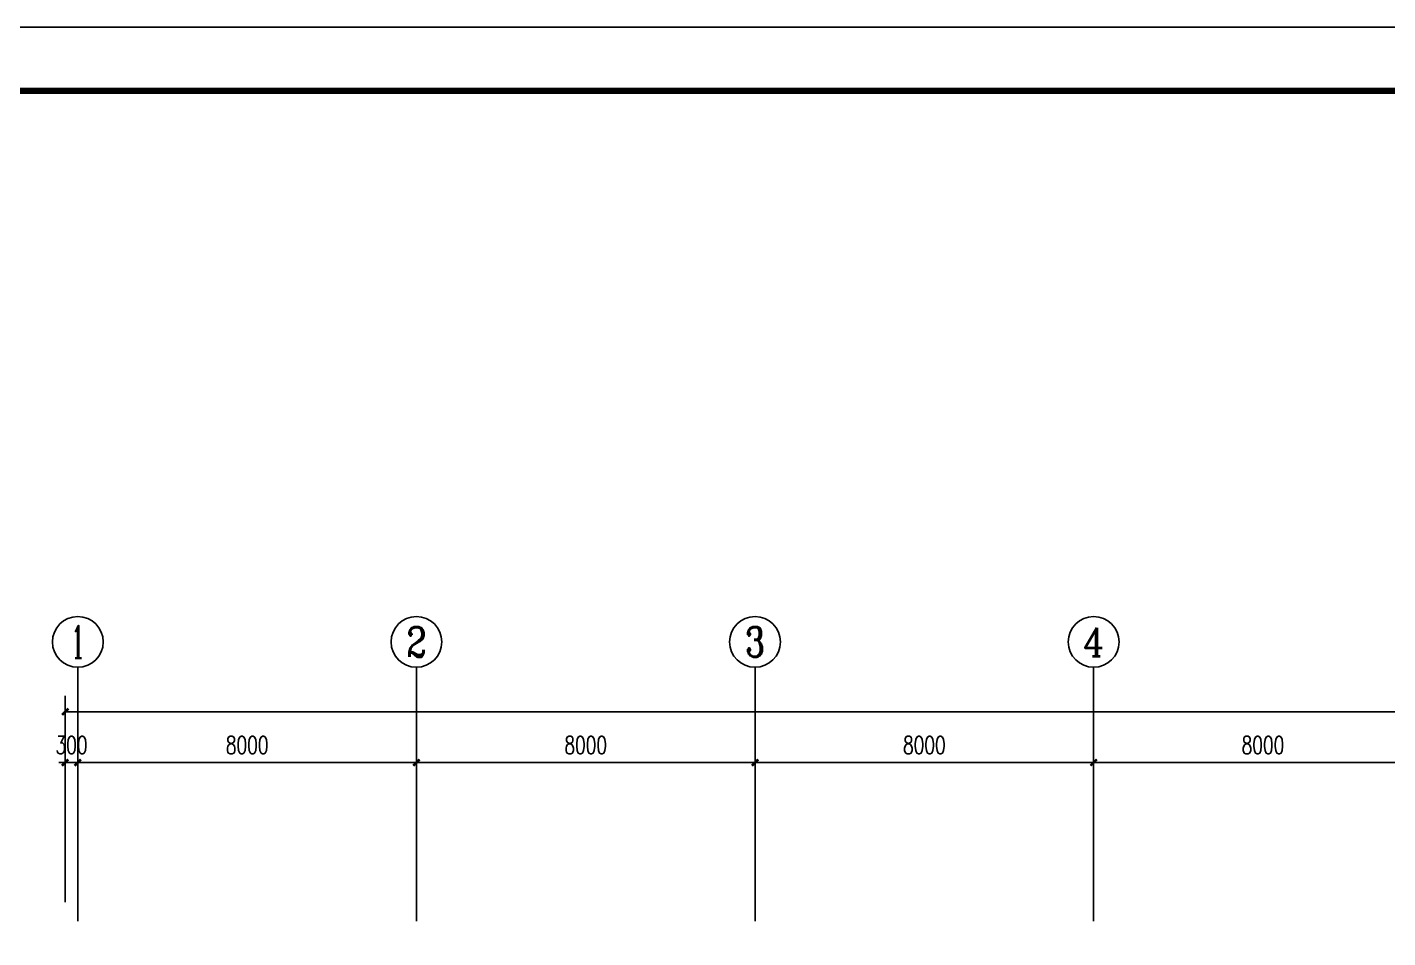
# Model space of a CAD drawing. Extents: x 1725663 to 4653551, y -550461 to 248782.
# Drawn here: x 2285247 to 2317393, y -166462 to -144945 of the extents above; entities that cross this region are included whole.
import ezdxf
from ezdxf.enums import TextEntityAlignment as Align

# ---------------------------------------------------------------- set-up
doc = ezdxf.new("R2010")
doc.units = 0
doc.header["$LTSCALE"] = 1000
for name, color, linetype in [('0-底图', 7, 'Continuous'), ('AXIS', 3, 'Continuous'), ('AXIS_TEXT', 7, 'Continuous'), ('BTTK', 7, 'Continuous'), ('PUB_TITLE', 4, 'Continuous')]:
    doc.layers.add(name, color=color, linetype=linetype)
doc.styles.add('_TCH_AXIS', font='COMPLEX', dxfattribs={"bigfont": 'GBCBIG'})
doc.styles.add('A_DIM_T3', font='SIMPLEX', dxfattribs={"width": 0.7, "bigfont": 'HZ'})
doc.styles.add('COMPLEX', font='COMPLEX')
doc.styles.add('HZ(TK)', font='geniso.shx', dxfattribs={"width": 0.9, "bigfont": 'hztxt.shx'})
doc.dimstyles.new('_TCH_ARCH&&150', dxfattribs={"dimtxt": 420, "dimasz": 150, "dimexe": 375, "dimexo": 450, "dimgap": 202.5, "dimtad": 1, "dimdec": 0, "dimzin": 0, "dimdsep": 46, "dimtxsty": 'A_DIM_T3', "dimblk": 'ARCHTICK', "dimcen": 0.09, "dimclrt": 7, "dimazin": 2, "dimtfac": 1, "dimtdec": 0, "dimtix": 1, "dimtmove": 2, "dimatfit": 3, "dimfxl": 150, "dimtolj": 1, "dimtzin": 0, "dimarcsym": 0})

# ---------------------------------------------------------------- blocks, each defined once
blk = doc.blocks.new('vhtemplate_2020年新竖式图框_A0')
at = {"layer": 'PUB_TITLE', "color": 7}
blk.add_lwpolyline([(0, 0), (1189, 0), (1189, 841), (0, 841)], close=True, dxfattribs=at)
at = {"layer": 'PUB_TITLE', "const_width": 1}
blk.add_lwpolyline([(25, 10), (1179, 10), (1179, 831), (25, 831)], close=True, dxfattribs=at)
at = {"layer": 'BTTK', "color": 4, "style": 'HZ(TK)', "width": 0.9}
for tag, p in [('合作单位', (1144, 743.5)), ('建设单位', (1144, 209.5)), ('工程名称', (1144, 176.5)), ('子项名称', (1154, 160)), ('图纸名称', (1144, 141))]:
    blk.add_attdef(tag, text='', height=3.5, dxfattribs=at).set_placement(p, align=Align.MIDDLE_CENTER)
for tag, p in [('注册证书号', (1156.5, 309.01)), ('注册印章号', (1156.5, 301.01)), ('设计号', (1154, 193)), ('图别', (1137.75, 34)), ('图号', (1170.25, 34)), ('版本号', (1137.75, 26)), ('日期', (1170.25, 26))]:
    blk.add_attdef(tag, text='', height=3.5, dxfattribs=at).set_placement(p, align=Align.MIDDLE)
blk = doc.blocks.new('_ArchTick')
at = {"color": 0, "linetype": 'ByBlock', "const_width": 0.4}
blk.add_lwpolyline([(-0.5, -0.5), (0.5, 0.5)], dxfattribs=at)
blk = doc.blocks.new('*D890')
at = {"layer": 'AXIS', "color": 0, "lineweight": -2, "transparency": 16777216}
for p, q in [((1497007, -84488), (1497007, -79613)), ((1604207, -84488), (1604207, -79613)), ((1497007, -79988), (1604207, -79988))]:
    blk.add_line(p, q, dxfattribs=at)
at = {"layer": 'Defpoints', "color": 0, "transparency": 16777216}
for p in [(1604207, -79988), (1497007, -84938), (1604207, -84938)]:
    blk.add_point(p, dxfattribs=at)
at = {"layer": 'AXIS', "color": 0, "lineweight": -2, "transparency": 16777216, "xscale": 150, "yscale": 150, "zscale": 150, "rotation": 180}
blk.add_blockref('_ArchTick', (1497007, -79988), dxfattribs=at)
at = {"layer": 'AXIS', "color": 0, "lineweight": -2, "transparency": 16777216, "xscale": 150, "yscale": 150, "zscale": 150}
blk.add_blockref('_ArchTick', (1604207, -79988), dxfattribs=at)
at = {"layer": 'AXIS', "color": 7, "transparency": 16777216, "insert": (1550607, -79575), "char_height": 420, "attachment_point": 5, "style": 'A_DIM_T3'}
blk.add_mtext('\\A1;107200', dxfattribs=at)
blk = doc.blocks.new('*D891')
at = {"layer": 'AXIS', "color": 0, "lineweight": -2, "transparency": 16777216}
for p, q in [((1497007, -84488), (1497007, -80813)), ((1497307, -84488), (1497307, -80813)), ((1497007, -81188), (1496857, -81188)), ((1497007, -81188), (1497307, -81188)), ((1497307, -81188), (1497457, -81188))]:
    blk.add_line(p, q, dxfattribs=at)
at = {"layer": 'Defpoints', "color": 0, "transparency": 16777216}
for p in [(1497307, -81188), (1497007, -84938), (1497307, -84938)]:
    blk.add_point(p, dxfattribs=at)
at = {"layer": 'AXIS', "color": 0, "lineweight": -2, "transparency": 16777216, "xscale": 150, "yscale": 150, "zscale": 150}
blk.add_blockref('_ArchTick', (1497007, -81188), dxfattribs=at)
at = {"layer": 'AXIS', "color": 0, "lineweight": -2, "transparency": 16777216, "xscale": 150, "yscale": 150, "zscale": 150, "rotation": 180}
blk.add_blockref('_ArchTick', (1497307, -81188), dxfattribs=at)
at = {"layer": 'AXIS', "color": 7, "transparency": 16777216, "insert": (1497157, -80775), "char_height": 420, "attachment_point": 5, "style": 'A_DIM_T3'}
blk.add_mtext('\\A1;300', dxfattribs=at)
blk = doc.blocks.new('*D892')
at = {"layer": 'AXIS', "color": 0, "lineweight": -2, "transparency": 16777216}
for p, q in [((1497307, -84488), (1497307, -80813)), ((1505307, -84488), (1505307, -80813)), ((1497307, -81188), (1505307, -81188))]:
    blk.add_line(p, q, dxfattribs=at)
at = {"layer": 'Defpoints', "color": 0, "transparency": 16777216}
for p in [(1505307, -81188), (1497307, -84938), (1505307, -84938)]:
    blk.add_point(p, dxfattribs=at)
at = {"layer": 'AXIS', "color": 0, "lineweight": -2, "transparency": 16777216, "xscale": 150, "yscale": 150, "zscale": 150, "rotation": 180}
blk.add_blockref('_ArchTick', (1497307, -81188), dxfattribs=at)
at = {"layer": 'AXIS', "color": 0, "lineweight": -2, "transparency": 16777216, "xscale": 150, "yscale": 150, "zscale": 150}
blk.add_blockref('_ArchTick', (1505307, -81188), dxfattribs=at)
at = {"layer": 'AXIS', "color": 7, "transparency": 16777216, "insert": (1501307, -80775), "char_height": 420, "attachment_point": 5, "style": 'A_DIM_T3'}
blk.add_mtext('\\A1;8000', dxfattribs=at)
blk = doc.blocks.new('*D893')
at = {"layer": 'AXIS', "color": 0, "lineweight": -2, "transparency": 16777216}
for p, q in [((1505307, -84488), (1505307, -80813)), ((1513307, -84488), (1513307, -80813)), ((1505307, -81188), (1513307, -81188))]:
    blk.add_line(p, q, dxfattribs=at)
at = {"layer": 'Defpoints', "color": 0, "transparency": 16777216}
for p in [(1513307, -81188), (1505307, -84938), (1513307, -84938)]:
    blk.add_point(p, dxfattribs=at)
at = {"layer": 'AXIS', "color": 0, "lineweight": -2, "transparency": 16777216, "xscale": 150, "yscale": 150, "zscale": 150, "rotation": 180}
blk.add_blockref('_ArchTick', (1505307, -81188), dxfattribs=at)
at = {"layer": 'AXIS', "color": 0, "lineweight": -2, "transparency": 16777216, "xscale": 150, "yscale": 150, "zscale": 150}
blk.add_blockref('_ArchTick', (1513307, -81188), dxfattribs=at)
at = {"layer": 'AXIS', "color": 7, "transparency": 16777216, "insert": (1509307, -80775), "char_height": 420, "attachment_point": 5, "style": 'A_DIM_T3'}
blk.add_mtext('\\A1;8000', dxfattribs=at)
blk = doc.blocks.new('*D894')
at = {"layer": 'AXIS', "color": 0, "lineweight": -2, "transparency": 16777216}
for p, q in [((1513307, -84488), (1513307, -80813)), ((1521307, -84488), (1521307, -80813)), ((1513307, -81188), (1521307, -81188))]:
    blk.add_line(p, q, dxfattribs=at)
at = {"layer": 'Defpoints', "color": 0, "transparency": 16777216}
for p in [(1521307, -81188), (1513307, -84938), (1521307, -84938)]:
    blk.add_point(p, dxfattribs=at)
at = {"layer": 'AXIS', "color": 0, "lineweight": -2, "transparency": 16777216, "xscale": 150, "yscale": 150, "zscale": 150, "rotation": 180}
blk.add_blockref('_ArchTick', (1513307, -81188), dxfattribs=at)
at = {"layer": 'AXIS', "color": 0, "lineweight": -2, "transparency": 16777216, "xscale": 150, "yscale": 150, "zscale": 150}
blk.add_blockref('_ArchTick', (1521307, -81188), dxfattribs=at)
at = {"layer": 'AXIS', "color": 7, "transparency": 16777216, "insert": (1517307, -80775), "char_height": 420, "attachment_point": 5, "style": 'A_DIM_T3'}
blk.add_mtext('\\A1;8000', dxfattribs=at)
blk = doc.blocks.new('*D895')
at = {"layer": 'AXIS', "color": 0, "lineweight": -2, "transparency": 16777216}
for p, q in [((1521307, -84488), (1521307, -80813)), ((1529307, -84488), (1529307, -80813)), ((1521307, -81188), (1529307, -81188))]:
    blk.add_line(p, q, dxfattribs=at)
at = {"layer": 'Defpoints', "color": 0, "transparency": 16777216}
for p in [(1529307, -81188), (1521307, -84938), (1529307, -84938)]:
    blk.add_point(p, dxfattribs=at)
at = {"layer": 'AXIS', "color": 0, "lineweight": -2, "transparency": 16777216, "xscale": 150, "yscale": 150, "zscale": 150, "rotation": 180}
blk.add_blockref('_ArchTick', (1521307, -81188), dxfattribs=at)
at = {"layer": 'AXIS', "color": 0, "lineweight": -2, "transparency": 16777216, "xscale": 150, "yscale": 150, "zscale": 150}
blk.add_blockref('_ArchTick', (1529307, -81188), dxfattribs=at)
at = {"layer": 'AXIS', "color": 7, "transparency": 16777216, "insert": (1525307, -80775), "char_height": 420, "attachment_point": 5, "style": 'A_DIM_T3'}
blk.add_mtext('\\A1;8000', dxfattribs=at)
blk = doc.blocks.new('*D954')
at = {"layer": 'AXIS', "color": 0, "lineweight": -2, "transparency": 16777216}
for p, q in [((1497007, -84488), (1497007, -79613)), ((1604207, -84488), (1604207, -79613)), ((1497007, -79988), (1604207, -79988))]:
    blk.add_line(p, q, dxfattribs=at)
at = {"layer": 'Defpoints', "color": 0, "transparency": 16777216}
for p in [(1604207, -79988), (1497007, -84938), (1604207, -84938)]:
    blk.add_point(p, dxfattribs=at)
at = {"layer": 'AXIS', "color": 0, "lineweight": -2, "transparency": 16777216, "xscale": 150, "yscale": 150, "zscale": 150, "rotation": 180}
blk.add_blockref('_ArchTick', (1497007, -79988), dxfattribs=at)
at = {"layer": 'AXIS', "color": 0, "lineweight": -2, "transparency": 16777216, "xscale": 150, "yscale": 150, "zscale": 150}
blk.add_blockref('_ArchTick', (1604207, -79988), dxfattribs=at)
at = {"layer": 'AXIS', "color": 7, "transparency": 16777216, "insert": (1550607, -79575), "char_height": 420, "attachment_point": 5, "style": 'A_DIM_T3'}
blk.add_mtext('\\A1;107200', dxfattribs=at)
blk = doc.blocks.new('*D955')
at = {"layer": 'AXIS', "color": 0, "lineweight": -2, "transparency": 16777216}
for p, q in [((1497007, -84488), (1497007, -80813)), ((1497307, -84488), (1497307, -80813)), ((1497007, -81188), (1496857, -81188)), ((1497007, -81188), (1497307, -81188)), ((1497307, -81188), (1497457, -81188))]:
    blk.add_line(p, q, dxfattribs=at)
at = {"layer": 'Defpoints', "color": 0, "transparency": 16777216}
for p in [(1497307, -81188), (1497007, -84938), (1497307, -84938)]:
    blk.add_point(p, dxfattribs=at)
at = {"layer": 'AXIS', "color": 0, "lineweight": -2, "transparency": 16777216, "xscale": 150, "yscale": 150, "zscale": 150}
blk.add_blockref('_ArchTick', (1497007, -81188), dxfattribs=at)
at = {"layer": 'AXIS', "color": 0, "lineweight": -2, "transparency": 16777216, "xscale": 150, "yscale": 150, "zscale": 150, "rotation": 180}
blk.add_blockref('_ArchTick', (1497307, -81188), dxfattribs=at)
at = {"layer": 'AXIS', "color": 7, "transparency": 16777216, "insert": (1497157, -80775), "char_height": 420, "attachment_point": 5, "style": 'A_DIM_T3'}
blk.add_mtext('\\A1;300', dxfattribs=at)
blk = doc.blocks.new('*D956')
at = {"layer": 'AXIS', "color": 0, "lineweight": -2, "transparency": 16777216}
for p, q in [((1497307, -84488), (1497307, -80813)), ((1505307, -84488), (1505307, -80813)), ((1497307, -81188), (1505307, -81188))]:
    blk.add_line(p, q, dxfattribs=at)
at = {"layer": 'Defpoints', "color": 0, "transparency": 16777216}
for p in [(1505307, -81188), (1497307, -84938), (1505307, -84938)]:
    blk.add_point(p, dxfattribs=at)
at = {"layer": 'AXIS', "color": 0, "lineweight": -2, "transparency": 16777216, "xscale": 150, "yscale": 150, "zscale": 150, "rotation": 180}
blk.add_blockref('_ArchTick', (1497307, -81188), dxfattribs=at)
at = {"layer": 'AXIS', "color": 0, "lineweight": -2, "transparency": 16777216, "xscale": 150, "yscale": 150, "zscale": 150}
blk.add_blockref('_ArchTick', (1505307, -81188), dxfattribs=at)
at = {"layer": 'AXIS', "color": 7, "transparency": 16777216, "insert": (1501307, -80775), "char_height": 420, "attachment_point": 5, "style": 'A_DIM_T3'}
blk.add_mtext('\\A1;8000', dxfattribs=at)
blk = doc.blocks.new('*D957')
at = {"layer": 'AXIS', "color": 0, "lineweight": -2, "transparency": 16777216}
for p, q in [((1505307, -84488), (1505307, -80813)), ((1513307, -84488), (1513307, -80813)), ((1505307, -81188), (1513307, -81188))]:
    blk.add_line(p, q, dxfattribs=at)
at = {"layer": 'Defpoints', "color": 0, "transparency": 16777216}
for p in [(1513307, -81188), (1505307, -84938), (1513307, -84938)]:
    blk.add_point(p, dxfattribs=at)
at = {"layer": 'AXIS', "color": 0, "lineweight": -2, "transparency": 16777216, "xscale": 150, "yscale": 150, "zscale": 150, "rotation": 180}
blk.add_blockref('_ArchTick', (1505307, -81188), dxfattribs=at)
at = {"layer": 'AXIS', "color": 0, "lineweight": -2, "transparency": 16777216, "xscale": 150, "yscale": 150, "zscale": 150}
blk.add_blockref('_ArchTick', (1513307, -81188), dxfattribs=at)
at = {"layer": 'AXIS', "color": 7, "transparency": 16777216, "insert": (1509307, -80775), "char_height": 420, "attachment_point": 5, "style": 'A_DIM_T3'}
blk.add_mtext('\\A1;8000', dxfattribs=at)
blk = doc.blocks.new('*D958')
at = {"layer": 'AXIS', "color": 0, "lineweight": -2, "transparency": 16777216}
for p, q in [((1513307, -84488), (1513307, -80813)), ((1521307, -84488), (1521307, -80813)), ((1513307, -81188), (1521307, -81188))]:
    blk.add_line(p, q, dxfattribs=at)
at = {"layer": 'Defpoints', "color": 0, "transparency": 16777216}
for p in [(1521307, -81188), (1513307, -84938), (1521307, -84938)]:
    blk.add_point(p, dxfattribs=at)
at = {"layer": 'AXIS', "color": 0, "lineweight": -2, "transparency": 16777216, "xscale": 150, "yscale": 150, "zscale": 150, "rotation": 180}
blk.add_blockref('_ArchTick', (1513307, -81188), dxfattribs=at)
at = {"layer": 'AXIS', "color": 0, "lineweight": -2, "transparency": 16777216, "xscale": 150, "yscale": 150, "zscale": 150}
blk.add_blockref('_ArchTick', (1521307, -81188), dxfattribs=at)
at = {"layer": 'AXIS', "color": 7, "transparency": 16777216, "insert": (1517307, -80775), "char_height": 420, "attachment_point": 5, "style": 'A_DIM_T3'}
blk.add_mtext('\\A1;8000', dxfattribs=at)
blk = doc.blocks.new('*D959')
at = {"layer": 'AXIS', "color": 0, "lineweight": -2, "transparency": 16777216}
for p, q in [((1521307, -84488), (1521307, -80813)), ((1529307, -84488), (1529307, -80813)), ((1521307, -81188), (1529307, -81188))]:
    blk.add_line(p, q, dxfattribs=at)
at = {"layer": 'Defpoints', "color": 0, "transparency": 16777216}
for p in [(1529307, -81188), (1521307, -84938), (1529307, -84938)]:
    blk.add_point(p, dxfattribs=at)
at = {"layer": 'AXIS', "color": 0, "lineweight": -2, "transparency": 16777216, "xscale": 150, "yscale": 150, "zscale": 150, "rotation": 180}
blk.add_blockref('_ArchTick', (1521307, -81188), dxfattribs=at)
at = {"layer": 'AXIS', "color": 0, "lineweight": -2, "transparency": 16777216, "xscale": 150, "yscale": 150, "zscale": 150}
blk.add_blockref('_ArchTick', (1529307, -81188), dxfattribs=at)
at = {"layer": 'AXIS', "color": 7, "transparency": 16777216, "insert": (1525307, -80775), "char_height": 420, "attachment_point": 5, "style": 'A_DIM_T3'}
blk.add_mtext('\\A1;8000', dxfattribs=at)
blk = doc.blocks.new('_AXISO')
blk.add_circle((0, 0), 0.5)
at = {"layer": 'AXIS_TEXT', "style": 'COMPLEX', "width": 1.041667}
blk.add_attdef('A', text='', height=0.56, dxfattribs=at).set_placement((-0.25, -0.28), (0.25, -0.28), align=Align.FIT)
blk = doc.blocks.new('*D1018')
at = {"layer": 'AXIS', "color": 0, "lineweight": -2, "transparency": 16777216}
for p, q in [((1497007, -84488), (1497007, -79613)), ((1604207, -84488), (1604207, -79613)), ((1497007, -79988), (1604207, -79988))]:
    blk.add_line(p, q, dxfattribs=at)
at = {"layer": 'Defpoints', "color": 0, "transparency": 16777216}
for p in [(1604207, -79988), (1497007, -84938), (1604207, -84938)]:
    blk.add_point(p, dxfattribs=at)
at = {"layer": 'AXIS', "color": 0, "lineweight": -2, "transparency": 16777216, "xscale": 150, "yscale": 150, "zscale": 150, "rotation": 180}
blk.add_blockref('_ArchTick', (1497007, -79988), dxfattribs=at)
at = {"layer": 'AXIS', "color": 0, "lineweight": -2, "transparency": 16777216, "xscale": 150, "yscale": 150, "zscale": 150}
blk.add_blockref('_ArchTick', (1604207, -79988), dxfattribs=at)
at = {"layer": 'AXIS', "color": 7, "transparency": 16777216, "insert": (1550607, -79575), "char_height": 420, "attachment_point": 5, "style": 'A_DIM_T3'}
blk.add_mtext('\\A1;107200', dxfattribs=at)
blk = doc.blocks.new('*D1019')
at = {"layer": 'AXIS', "color": 0, "lineweight": -2, "transparency": 16777216}
for p, q in [((1497007, -84488), (1497007, -80813)), ((1497307, -84488), (1497307, -80813)), ((1497007, -81188), (1496857, -81188)), ((1497007, -81188), (1497307, -81188)), ((1497307, -81188), (1497457, -81188))]:
    blk.add_line(p, q, dxfattribs=at)
at = {"layer": 'Defpoints', "color": 0, "transparency": 16777216}
for p in [(1497307, -81188), (1497007, -84938), (1497307, -84938)]:
    blk.add_point(p, dxfattribs=at)
at = {"layer": 'AXIS', "color": 0, "lineweight": -2, "transparency": 16777216, "xscale": 150, "yscale": 150, "zscale": 150}
blk.add_blockref('_ArchTick', (1497007, -81188), dxfattribs=at)
at = {"layer": 'AXIS', "color": 0, "lineweight": -2, "transparency": 16777216, "xscale": 150, "yscale": 150, "zscale": 150, "rotation": 180}
blk.add_blockref('_ArchTick', (1497307, -81188), dxfattribs=at)
at = {"layer": 'AXIS', "color": 7, "transparency": 16777216, "insert": (1497157, -80775), "char_height": 420, "attachment_point": 5, "style": 'A_DIM_T3'}
blk.add_mtext('\\A1;300', dxfattribs=at)
blk = doc.blocks.new('*D1020')
at = {"layer": 'AXIS', "color": 0, "lineweight": -2, "transparency": 16777216}
for p, q in [((1497307, -84488), (1497307, -80813)), ((1505307, -84488), (1505307, -80813)), ((1497307, -81188), (1505307, -81188))]:
    blk.add_line(p, q, dxfattribs=at)
at = {"layer": 'Defpoints', "color": 0, "transparency": 16777216}
for p in [(1505307, -81188), (1497307, -84938), (1505307, -84938)]:
    blk.add_point(p, dxfattribs=at)
at = {"layer": 'AXIS', "color": 0, "lineweight": -2, "transparency": 16777216, "xscale": 150, "yscale": 150, "zscale": 150, "rotation": 180}
blk.add_blockref('_ArchTick', (1497307, -81188), dxfattribs=at)
at = {"layer": 'AXIS', "color": 0, "lineweight": -2, "transparency": 16777216, "xscale": 150, "yscale": 150, "zscale": 150}
blk.add_blockref('_ArchTick', (1505307, -81188), dxfattribs=at)
at = {"layer": 'AXIS', "color": 7, "transparency": 16777216, "insert": (1501307, -80775), "char_height": 420, "attachment_point": 5, "style": 'A_DIM_T3'}
blk.add_mtext('\\A1;8000', dxfattribs=at)
blk = doc.blocks.new('*D1021')
at = {"layer": 'AXIS', "color": 0, "lineweight": -2, "transparency": 16777216}
for p, q in [((1505307, -84488), (1505307, -80813)), ((1513307, -84488), (1513307, -80813)), ((1505307, -81188), (1513307, -81188))]:
    blk.add_line(p, q, dxfattribs=at)
at = {"layer": 'Defpoints', "color": 0, "transparency": 16777216}
for p in [(1513307, -81188), (1505307, -84938), (1513307, -84938)]:
    blk.add_point(p, dxfattribs=at)
at = {"layer": 'AXIS', "color": 0, "lineweight": -2, "transparency": 16777216, "xscale": 150, "yscale": 150, "zscale": 150, "rotation": 180}
blk.add_blockref('_ArchTick', (1505307, -81188), dxfattribs=at)
at = {"layer": 'AXIS', "color": 0, "lineweight": -2, "transparency": 16777216, "xscale": 150, "yscale": 150, "zscale": 150}
blk.add_blockref('_ArchTick', (1513307, -81188), dxfattribs=at)
at = {"layer": 'AXIS', "color": 7, "transparency": 16777216, "insert": (1509307, -80775), "char_height": 420, "attachment_point": 5, "style": 'A_DIM_T3'}
blk.add_mtext('\\A1;8000', dxfattribs=at)
blk = doc.blocks.new('*D1022')
at = {"layer": 'AXIS', "color": 0, "lineweight": -2, "transparency": 16777216}
for p, q in [((1513307, -84488), (1513307, -80813)), ((1521307, -84488), (1521307, -80813)), ((1513307, -81188), (1521307, -81188))]:
    blk.add_line(p, q, dxfattribs=at)
at = {"layer": 'Defpoints', "color": 0, "transparency": 16777216}
for p in [(1521307, -81188), (1513307, -84938), (1521307, -84938)]:
    blk.add_point(p, dxfattribs=at)
at = {"layer": 'AXIS', "color": 0, "lineweight": -2, "transparency": 16777216, "xscale": 150, "yscale": 150, "zscale": 150, "rotation": 180}
blk.add_blockref('_ArchTick', (1513307, -81188), dxfattribs=at)
at = {"layer": 'AXIS', "color": 0, "lineweight": -2, "transparency": 16777216, "xscale": 150, "yscale": 150, "zscale": 150}
blk.add_blockref('_ArchTick', (1521307, -81188), dxfattribs=at)
at = {"layer": 'AXIS', "color": 7, "transparency": 16777216, "insert": (1517307, -80775), "char_height": 420, "attachment_point": 5, "style": 'A_DIM_T3'}
blk.add_mtext('\\A1;8000', dxfattribs=at)
blk = doc.blocks.new('*D1023')
at = {"layer": 'AXIS', "color": 0, "lineweight": -2, "transparency": 16777216}
for p, q in [((1521307, -84488), (1521307, -80813)), ((1529307, -84488), (1529307, -80813)), ((1521307, -81188), (1529307, -81188))]:
    blk.add_line(p, q, dxfattribs=at)
at = {"layer": 'Defpoints', "color": 0, "transparency": 16777216}
for p in [(1529307, -81188), (1521307, -84938), (1529307, -84938)]:
    blk.add_point(p, dxfattribs=at)
at = {"layer": 'AXIS', "color": 0, "lineweight": -2, "transparency": 16777216, "xscale": 150, "yscale": 150, "zscale": 150, "rotation": 180}
blk.add_blockref('_ArchTick', (1521307, -81188), dxfattribs=at)
at = {"layer": 'AXIS', "color": 0, "lineweight": -2, "transparency": 16777216, "xscale": 150, "yscale": 150, "zscale": 150}
blk.add_blockref('_ArchTick', (1529307, -81188), dxfattribs=at)
at = {"layer": 'AXIS', "color": 7, "transparency": 16777216, "insert": (1525307, -80775), "char_height": 420, "attachment_point": 5, "style": 'A_DIM_T3'}
blk.add_mtext('\\A1;8000', dxfattribs=at)
blk = doc.blocks.new('ghgd')
at = {"layer": 'AXIS'}
for p, q in [((1497307, -84937.8), (1497307, -78937.8)), ((1505307, -84937.8), (1505307, -78937.8)), ((1513307, -84937.8), (1513307, -78937.8)), ((1521307, -84937.8), (1521307, -78937.8))]:
    blk.add_line(p, q, dxfattribs=at)
ref = blk.add_blockref('_AXISO', (1497307, -78337.8), dxfattribs=dict(at, xscale=1200, yscale=1200, zscale=1200))
ref.add_attrib('A', '1', dxfattribs={"layer": 'AXIS_TEXT', "height": 772.1, "style": '_TCH_AXIS'}).set_placement((1497141.5, -78723.8), (1497472.4, -78723.8), align=Align.FIT)
ref = blk.add_blockref('_AXISO', (1505307, -78337.8), dxfattribs=dict(at, xscale=1200, yscale=1200, zscale=1200))
ref.add_attrib('A', '2', dxfattribs={"layer": 'AXIS_TEXT', "height": 698.9, "style": '_TCH_AXIS'}).set_placement((1505074, -78687.2), (1505540, -78687.2), align=Align.FIT)
ref = blk.add_blockref('_AXISO', (1513307, -78337.8), dxfattribs=dict(at, xscale=1200, yscale=1200, zscale=1200))
ref.add_attrib('A', '3', dxfattribs={"layer": 'AXIS_TEXT', "height": 698.9, "style": '_TCH_AXIS'}).set_placement((1513074, -78687.2), (1513540, -78687.2), align=Align.FIT)
ref = blk.add_blockref('_AXISO', (1521307, -78337.8), dxfattribs=dict(at, xscale=1200, yscale=1200, zscale=1200))
ref.add_attrib('A', '4', dxfattribs={"layer": 'AXIS_TEXT', "height": 668.2, "style": '_TCH_AXIS'}).set_placement((1521052.5, -78671.8), (1521561.5, -78671.8), align=Align.FIT)
for p1, p2, distance, picture, middle in [((1497007, -84937.8), (1604207, -84937.8), 4950, '*D890', (1550607, -79575.3)), ((1497007, -84937.8), (1604207, -84937.8), 4950, '*D954', (1550607, -79575.3)), ((1497007, -84937.8), (1604207, -84937.8), 4950, '*D1018', (1550607, -79575.3)), ((1497007, -84937.8), (1497307, -84937.8), 3750, '*D891', (1497157, -80775.3)), ((1497007, -84937.8), (1497307, -84937.8), 3750, '*D955', (1497157, -80775.3)), ((1497007, -84937.8), (1497307, -84937.8), 3750, '*D1019', (1497157, -80775.3)), ((1497307, -84937.8), (1505307, -84937.8), 3750, '*D892', (1501307, -80775.3)), ((1497307, -84937.8), (1505307, -84937.8), 3750, '*D956', (1501307, -80775.3)), ((1497307, -84937.8), (1505307, -84937.8), 3750, '*D1020', (1501307, -80775.3)), ((1505307, -84937.8), (1513307, -84937.8), 3750, '*D893', (1509307, -80775.3)), ((1505307, -84937.8), (1513307, -84937.8), 3750, '*D957', (1509307, -80775.3)), ((1505307, -84937.8), (1513307, -84937.8), 3750, '*D1021', (1509307, -80775.3)), ((1513307, -84937.8), (1521307, -84937.8), 3750, '*D894', (1517307, -80775.3)), ((1513307, -84937.8), (1521307, -84937.8), 3750, '*D958', (1517307, -80775.3)), ((1513307, -84937.8), (1521307, -84937.8), 3750, '*D1022', (1517307, -80775.3)), ((1521307, -84937.8), (1529307, -84937.8), 3750, '*D895', (1525307, -80775.3)), ((1521307, -84937.8), (1529307, -84937.8), 3750, '*D959', (1525307, -80775.3)), ((1521307, -84937.8), (1529307, -84937.8), 3750, '*D1023', (1525307, -80775.3))]:
    dim = blk.add_aligned_dim(p1=p1, p2=p2, distance=distance, dimstyle='_TCH_ARCH&&150', dxfattribs=at)
    dim.commit()
    dim.dimension.update_dxf_attribs({"geometry": picture, "text_midpoint": middle})

msp = doc.modelspace()

# ---------------------------------------------------------------- block references
at = {"layer": '0-底图', "xscale": 150, "yscale": 150, "zscale": 150}
msp.add_blockref('vhtemplate_2020年新竖式图框_A0', (2257784, -271095), dxfattribs=at)
at = {"layer": '0-底图'}
msp.add_blockref('ghgd', (789136, -81133), dxfattribs=at)

doc.saveas('drawing.dxf')
